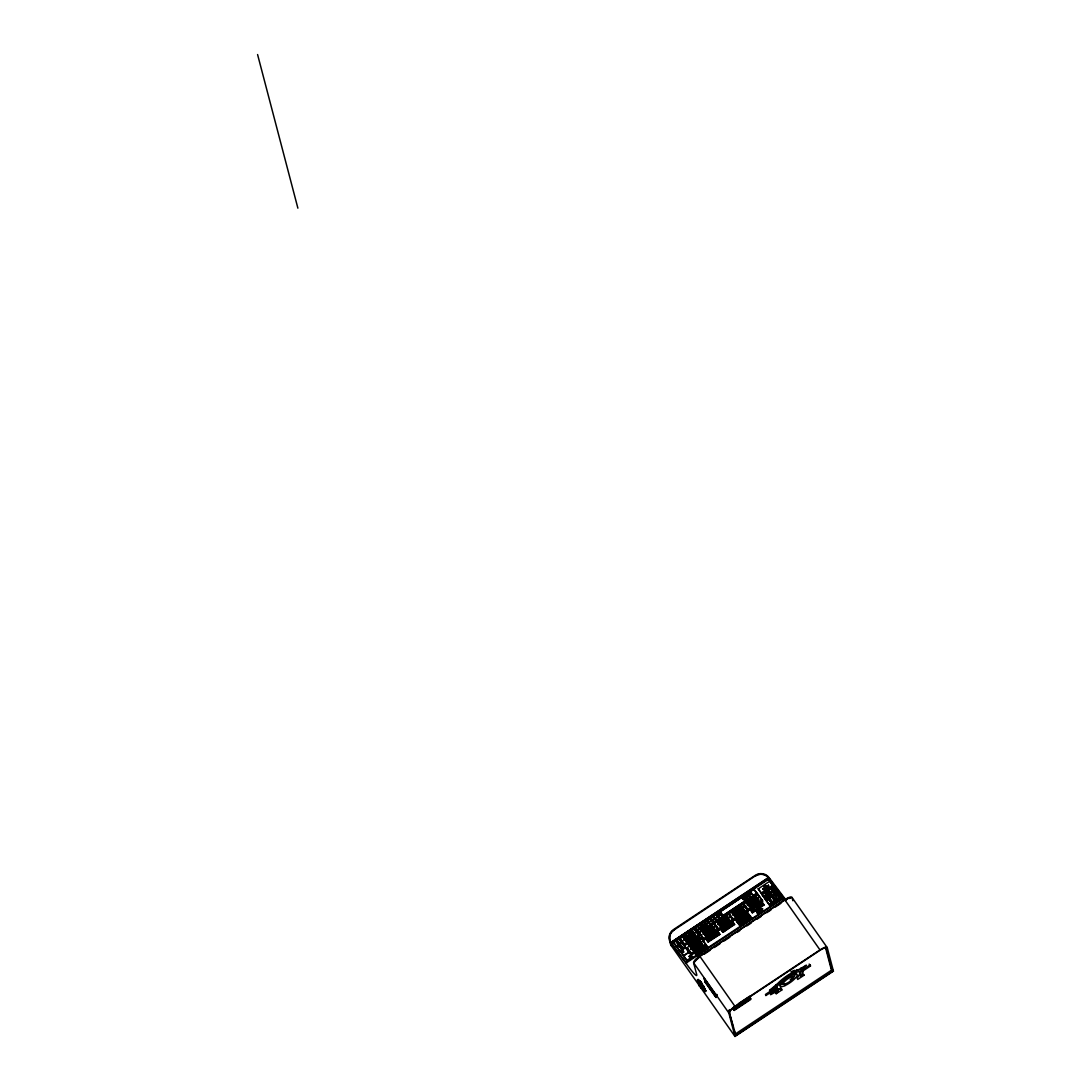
<?xml version="1.0" encoding="UTF-8"?>
<svg xmlns="http://www.w3.org/2000/svg" width="1091" height="1091" viewBox="0 0 1091 1091"><rect width="100%" height="100%" fill="white"/><g stroke="black" fill="none" stroke-linecap="round" stroke-linejoin="round"><path stroke-width="1.5" d="M774.883 991.814L776.206 993.696L781.811 989.973L781.415 988.446L778.319 989.046L776.874 988.269L777.242 986.209C782.506 979.159 790.375 973.036 799.212 971.631L800.399 972.627L797.276 977.918L797.685 979.445L803.972 975.272L803.767 974.508L801.121 976.268L799.798 974.386L801.558 969.122M801.121 976.268L802.881 971.004L800.917 968.194M764.355 887.365L763.918 886.206M766.032 885.837L766.946 886.574A1.691 1.418 -25.2 0 0 768.391 885.169L768.391 885.169A1.691 1.418 -25.2 0 1 767.028 886.724L765.732 885.647M685.925 962.112C687.153 960.121 687.112 964.512 685.857 961.962M690.371 936.514L689.73 935.287L688.394 935.792M695.035 945.802L695.103 945.12M709.682 930.514L709.614 931.196M722.119 921.254L722.187 920.559M724.424 921.186L723.183 919.904M736.793 911.517L736.861 910.821M751.522 901.739L752.299 900.47L753.69 900.907M752.354 902.462L753.799 901.248M753.826 901.671L753.745 900.989M768.459 879.401L769.482 879.769L768.95 878.405L671.483 943.06L672.356 944.11L672.561 942.924M782.329 897.934L782.833 898.657M783.27 898.534L783.038 897.47L782.52 898.507M699.877 946.142L702.318 943.974L699.958 944.792M705.127 935.519L707.991 933.978A3.791 3.178 -25.2 0 0 712.191 931.196L714.7 929.164L712.191 931.196A3.791 3.178 -25.2 0 1 708.059 934.128L705.195 935.669L704.745 935.028L705.195 935.669M726.933 921.049L726.892 921.445A3.791 3.178 -25.2 0 1 722.692 924.227L719.883 925.918L722.76 924.377A3.791 3.178 -25.2 0 0 726.961 921.595L729.402 919.413L727.029 920.245M741.566 911.708L744.076 909.676L741.635 911.858A3.791 3.178 -25.2 0 1 737.434 914.64L734.57 916.181L736.957 914.408M756.445 900.73L758.818 899.911L756.377 902.08A3.791 3.178 -25.2 0 1 752.163 904.862L749.299 906.416C747.499 905.216 753.049 904.766 749.844 903.771L747.676 905.407L747.253 904.794L749.544 903.28L747.253 904.794M758.368 911.503C759.009 914.258 758 910.876 758.559 911.885C755.381 909.839 759.227 914.585 757.672 911.312M760.032 909.921L760.018 911.217L759.8 909.976M760.577 911.08L760.318 910.153M762.268 909.539C758.968 908.367 763.714 911.149 760.972 909.13L762.282 909.362L761.682 908.762C759.895 914.803 765.146 904.903 761.15 910.235M760.686 909.28L762.063 910.303L761.804 908.762M710.486 921.281C712.505 921.036 709.027 922.263 710.8 918.977L713.432 919.904L710.8 918.977M710.691 921.718L711.018 919.427M716.869 917.626C716.282 915.635 720.087 920.627 719.392 915.363L718.914 916.263L719.392 915.363M775.81 984.846L775.524 986.359L776.997 987.15M758.49 912.458C757.413 914.599 756.254 910.467 758.272 911.776M766.973 887.774L766.428 887.038L767.109 887.228M764.682 887.528L764.627 888.306A1.691 1.418 -25.2 0 1 762.732 889.124L762.664 888.974A3.559 2.973 -25.2 0 0 768.391 885.169A3.559 2.973 -25.2 0 1 762.732 889.124M756.84 911.776L757.277 912.99M758.913 910.467L759.541 911.571M799.076 970.772L798.203 969.994M765.132 888.129L765.705 888.62L765.541 887.774M705.004 923.245L703.586 925.604L705.632 924.241L705.004 923.245L707.554 923.218L706.682 925.468L706.259 924.909L704.418 926.723L706.9 925.904L706.259 924.909M671.92 943.538L672.902 943.156M672.997 943.483L671.892 943.715M688.135 935.887L689.267 937.442M688.094 936.296L688.557 935.451M690.303 936.364L688.366 937.101M695.335 946.333L697.272 945.597M707.445 930.732L707.909 929.873M709.655 930.787L708.618 931.864L707.35 930.855M724.356 921.036L722.406 921.786M738.989 911.708L739.016 910.767M751.604 901.057L751.576 901.998M783.474 898.316L782.342 898.207M764.764 887.76L764.559 888.169A1.691 1.418 -25.2 0 1 762.664 888.974M761.191 908.898L762.35 909.348L760.877 909.594M698.895 927.295L697.885 930.214L698.895 927.295C700.136 929.955 703.422 924.159 699.317 927.855M757.113 912.253L758.095 911.721M759.05 910.917C761.204 908.653 760.222 913.74 758.872 910.644L760.263 910.344M760.986 909.526L761.791 909.021M757.045 911.653L757.563 912.717M758.79 910.44L759.827 909.867M758.736 910.808L759.118 910.18M760.386 911.435L759.5 910.126L760.154 911.094M690.194 936.623L689.498 937.21M707.554 930.459L708.564 929.805M697.163 945.856L696.467 946.442M737.039 910.59L736.848 911.776M753.649 901.793L752.654 902.448M761.204 909.212L762.432 909.335L761.627 908.762M762.173 910.235L761.913 908.789M672.847 943.742L672.151 943.92M709.368 931.291L708.55 931.714M695.526 944.683L695.09 946.074M695.362 945.024L697.204 944.983M724.056 921.54L723.238 921.963M738.743 911.803L737.625 912.24M751.849 900.961L753.499 900.73M677.988 939.351L769.155 878.855M759.459 910.48L759.281 911.217M759.322 910.18L760.032 911.19M673.802 930.146L755.558 875.718A9.505 9.123 -14.7 0 1 767.969 877.041L768.473 877.764L670.924 942.474L670.501 941.697A9.505 9.123 -14.7 0 1 673.761 929.982L673.802 930.146A9.505 9.123 -14.7 0 0 670.542 941.86M768.432 877.6L670.924 942.474M679.734 945.624L676.993 947.452L673.011 941.669L678.493 938.028L686.021 948.543M675.493 940.865L676.856 939.951L677.906 941.506L676.543 942.419L675.697 941.301L676.856 939.951M695.308 928.005L699.29 933.787L695.308 928.005L700.79 924.363L704.772 930.146L700.79 924.363M701.431 923.954L705.413 929.737L701.431 923.954L706.913 920.313L710.896 926.095L706.777 928.823M707.432 919.958L711.414 925.741L707.432 919.958L712.914 916.331L716.896 922.113M713.609 915.867L717.592 921.65L713.609 915.867L719.092 912.24L723.142 918.172L727.029 916.263L724.86 917.899M723.142 915.567L756.718 893.297L723.142 915.567L720.292 911.776L753.786 889.356L757.795 894.675L723.66 917.313L720.469 913.072L719.828 911.735L753.976 889.097L762.677 901.125L748.467 910.549L744.198 904.889L743.571 903.553L757.781 894.129L762.677 901.125M769.305 879.019L768.828 880.11M699.29 936.037L685.012 945.392L680.116 938.396L694.312 928.973L699.358 936.187L695.458 938.778M768.514 879.96L769.496 879.319M717.455 914.149L716.296 915.513L717.455 914.149L718.71 915.826M741.866 897.975L744.035 899.952L742.371 897.648M743.844 896.666L744.867 897.129L743.98 896.952M744.839 895.997L747.008 897.988L745.344 895.67M746.189 895.111L747.58 896.079L746.68 894.784M748.003 893.897L748.767 894.906L747.908 895.875L748.903 895.206L748.508 893.57L750.172 895.888L749.217 895.616M749.326 893.406L750.144 893.393M750.826 892.424L751.59 893.434L750.69 892.138M686.28 935.164L685.257 936.037L686.28 935.164L686.785 935.887A2.687 2.25 -25.2 0 0 688.516 938.724A2.687 2.25 -25.2 0 0 691.803 936.542A2.687 2.25 -25.2 0 0 689.526 934.073L689.021 933.351L690.303 932.505C691.68 934.51 694.981 929.191 690.739 933.078L690.303 932.505M677.702 941.056L676.543 942.419M690.371 932.655L689.021 933.351M683.389 937.946L685.625 936.46L683.389 937.946L685.775 937.196M743.939 898.725L745.03 899.298L744.13 897.988L743.435 899.052M745.508 898.97L744.607 897.675L745.917 897.416M750.103 894.429L751.454 893.147M758.272 888.851L769.728 881.242L772.783 885.292L773.274 886.328L761.818 893.938L758.272 888.851L761.818 893.938M743.271 898.943L744.13 897.988M744.744 897.961L745.739 897.307M677.17 943.074L678.534 942.174L679.584 943.729L678.22 944.642L677.375 943.524L678.534 942.174M751.481 894.279L751.835 893.652L752.354 894.443M712.75 920.354L713.228 919.454M683.798 939.637C689.144 937.06 683.089 938.792 684.221 940.251L686.389 938.615L684.221 940.251M694.735 932.369L692.321 934.169L695.09 932.832M700.149 928.959L702.209 927.595L700.777 929.968L700.149 928.959L700.572 929.518L697.681 929.777M748.671 896.884L747.771 895.575M679.379 943.279L678.22 944.642M684.316 957.162L683.566 955.689L689.048 952.048L689.676 953.384L682.039 942.76L676.556 946.402L680.539 952.184L676.365 946.115L681.848 942.474M712.641 922.931L714.005 922.031L712.532 919.918M685.393 940.606C690.221 938.315 684.466 939.951 685.844 941.247L688.639 939.556A3.791 3.178 -25.2 0 0 692.908 936.91L695.417 934.892L694.981 934.251L692.99 935.56L694.981 934.251M680.184 944.397L679.025 945.761L680.184 944.397L682.284 947.343L680.907 948.256M723.66 917.313L723.033 915.976L757.168 893.338M698.663 932.45L704.145 928.809M704.786 928.386L710.268 924.759M710.787 924.404L716.269 920.777M716.964 920.313L722.447 916.672M699.467 932.819L713.664 923.395L717.933 929.055L718.56 930.391L704.363 939.815L699.467 932.819L704.363 939.815M714.169 923.068L728.365 913.644L732.634 919.304L733.261 920.64L719.064 930.064L714.169 923.068L719.064 930.064M681.029 945.515L679.652 946.415L680.075 947.152L681.439 946.238M679.87 946.865L681.234 945.788L682.284 947.343M706.136 930.323L706.068 930.173A2.687 2.25 -25.2 0 0 707.868 933.146A2.687 2.25 -25.2 0 0 711.155 930.964A2.687 2.25 -25.2 0 0 708.877 928.496L708.373 927.773L708.809 928.346A2.687 2.25 -25.2 0 1 711.087 930.814A2.687 2.25 -25.2 0 1 707.8 932.996A2.687 2.25 -25.2 0 1 706.068 930.173L704.541 930.309L705.045 931.046L702.809 932.519L705.127 931.619L703.136 932.941M712.791 924.841L715.532 923.013M720.333 919.836L720.837 920.572A2.687 2.25 -25.2 0 0 722.569 923.395A2.687 2.25 -25.2 0 0 725.842 921.213A2.687 2.25 -25.2 0 0 723.578 918.745L723.51 918.595A2.687 2.25 -25.2 0 1 725.774 921.077A2.687 2.25 -25.2 0 1 722.501 923.245A2.687 2.25 -25.2 0 1 720.769 920.422L719.242 920.559L719.746 921.295L717.51 922.768L719.678 921.145M739.534 908.162L741.703 906.526L737.748 908.285L738.252 909.008A2.687 2.25 -25.2 0 1 740.53 911.476A2.687 2.25 -25.2 0 1 737.243 913.658A2.687 2.25 -25.2 0 1 735.511 910.835L735.007 910.099L732.184 913.031L734.42 911.558M749.749 900.334L750.253 901.057A2.687 2.25 -25.2 0 0 751.985 903.88A2.687 2.25 -25.2 0 0 755.258 901.712A2.687 2.25 -25.2 0 0 752.995 899.243L752.926 899.093A2.687 2.25 -25.2 0 1 755.19 901.561A2.687 2.25 -25.2 0 1 751.904 903.73A2.687 2.25 -25.2 0 1 750.185 900.907L748.658 901.057L749.162 901.78L746.926 903.266L749.162 901.78M754.263 898.384L756.431 896.761L752.49 898.507L752.995 899.243M685.012 945.392L684.384 944.056L698.581 934.632M761.327 892.888L772.783 885.292M702.809 932.519L705.045 931.046M712.328 926.014L710.159 927.65L712.709 926.586M719.746 921.718C715.532 925.345 719.855 920.545 719.896 922.454M725.979 918.417L725.351 918.008L727.029 916.263M732.511 913.453L734.434 911.981L732.116 912.894M740.025 908.271L742.016 906.948L740.025 908.271L741.048 909.117L743.476 907.317L741.048 909.117M749.162 902.216L747.171 903.539L749.299 902.939M756.745 897.17L754.822 898.643L756.431 896.761M682.08 946.906L680.702 947.806L681.125 948.529L682.489 947.629L680.907 948.093M692.853 940.497L687.657 943.96L699.086 935.587M725.42 918.158L727.342 916.685M687.916 943.579L689.812 943.115L688.898 943.92M687.848 943.442L689.389 945.57L689.567 944.26L690.139 945.065L690.317 943.77L691.38 944.247L689.826 942.133L689.894 943.265M690.139 942.106L692.13 941.778L692.062 940.633L693.126 943.088M693.249 940.047L694.244 940.374M693.999 939.556L695.976 941.192L694.926 940.715L693.494 941.86M694.994 938.901L695.976 939.228M695.731 938.396L696.726 938.724M696.481 937.905L698.458 939.542L697.394 939.065L695.976 940.21L694.912 938.751M703.218 934.21L705.427 932.546L703.218 934.21L705.741 933.037L706.736 933.705L704.813 935.178M714.087 926.805L711.605 928.455L714.087 926.805L714.51 927.405L712 928.891L712.409 930.146L714.332 928.673L714.769 929.314M717.837 924.309C723.183 921.745 717.128 923.463 718.26 924.923L720.428 923.286L721.506 924.104L720.428 923.286M728.788 917.054L726.292 918.704L729.143 917.517L726.688 919.14L727.097 920.395M732.525 914.572C737.871 911.994 731.816 913.726 732.947 915.185L735.116 913.549C738.307 914.531 732.77 914.994 734.57 916.181M758.204 897.538L755.708 899.189L758.545 898.002L756.104 899.625L756.513 900.88M770.26 897.866L766.141 900.593L762.159 894.811L767.641 891.17L771.623 896.952L767.641 891.17M776.724 893.57L772.619 896.297L768.637 890.515L774.119 886.888L778.101 892.67L774.119 886.888M691.135 942.433L692.062 941.628M697.735 937.933C700.94 935.628 697.067 938.983 697.858 937.114M693.494 940.865L692.444 940.387L694.422 942.092L693.426 941.71M767.382 892.179L766.073 893.243L767.382 892.179L769.96 895.67L768.596 896.57L767.682 895.316L766.387 896.379L767.682 895.316M773.164 888.347L771.869 889.41L773.164 888.347L775.756 891.824L774.378 892.738L773.464 891.483L772.169 892.533L773.464 891.483M683.116 948.284C679.557 950.479 685.284 948.911 682.284 947.179M691.803 942.774L692.376 943.579M697.367 937.442L698.785 939.324L698.976 938.028L699.536 938.833M699.713 937.524L700.286 938.342M679.911 950.834L685.393 947.206M689.798 953.52L689.171 952.184L683.689 955.825L687.671 961.607L680.211 951.243L685.693 947.602L693.153 957.966M689.389 944.574L689.389 945.57M721.437 923.954L719.446 925.277L719.883 925.918M741.716 910.508L743.707 909.185L744.144 909.826M691.626 944.083L690.071 941.956M764.109 896.025C771.446 892.261 760.263 896.052 765.855 898.398L767.15 897.334L765.855 898.398M771.255 891.279C774.978 889.438 769.291 891.374 772.169 892.533M681.316 951.338L682.68 950.425L683.73 951.993L682.352 952.893L681.52 951.788L682.68 950.425M689.635 946.579L701.349 938.805L694.312 928.973M752.094 904.712L749.299 906.416M706.177 945.201L691.98 954.625L687.712 948.965L687.085 947.629L701.281 938.205L708.277 948.079L701.281 938.205M727.001 921.199L729.402 919.413M756.418 901.684L758.818 899.911M693.249 944.397L692.226 945.27L693.249 944.397L693.753 945.12A2.687 2.25 -25.2 0 0 695.485 947.956A2.687 2.25 -25.2 0 0 698.772 945.774A2.687 2.25 -25.2 0 0 696.494 943.306L695.99 942.583L697.272 941.738C698.649 943.742 701.949 938.424 697.708 942.31M697.272 941.738L695.99 942.583M690.358 947.179L692.594 945.692L690.753 947.752M703.736 938.478L717.933 929.055M718.437 928.727L732.634 919.304M733.111 918.99L747.308 909.567L743.039 903.907L747.949 910.903L733.738 920.327L728.843 913.331L733.738 920.327M748.467 910.549L747.84 909.212L762.05 899.789M700.327 941.397L698.335 942.719L699.945 940.824M775.674 891.674L774.378 892.738M690.767 948.87C696.113 946.292 690.058 948.024 691.189 949.484L693.358 947.847L691.189 949.484M701.704 941.601L699.29 943.401L702.058 942.065M770.055 905.816L766.073 900.034L771.555 896.393L775.537 902.175L770.055 905.816L766.7 901.371L765.514 899.257L770.996 895.616M772.619 896.297L771.992 894.961L777.474 891.333M706.927 938.683L707.65 938.192L708.468 939.324L708.755 937.469L710.309 939.583L709.205 939.583L709.75 938.778L707.909 939.992C704.677 937.128 710.65 941.71 708.414 940.647M709.191 937.374L709.846 936.733L710.418 937.537M710.282 936.637L710.95 936.01L712.014 937.469C707.895 939.665 712.764 937.551 710.677 939.337L709.123 937.224M711.387 935.914L712.982 935.846L713.146 934.551L714.7 936.664L713.528 936.514L713.964 937.155M708.209 942.051L705.945 938.833L708.209 942.051L719.91 934.291L717.66 931.073L713.582 934.455L714.237 933.828C713.664 935.942 716.051 933.541 713.95 934.946M716.405 934.564L715.301 935.287L716.405 934.564L715.341 933.091L715.178 934.387M716.869 932.273L717.537 931.646L719.092 933.76L716.692 934.169L717.551 933.841L717.264 934.973L716.201 933.514L717.305 932.778L716.201 933.514M721.328 929.327L721.983 928.686C721.41 930.8 723.797 928.414 721.697 929.818M722.419 928.591L723.088 927.964L724.642 930.077L723.347 929.764M726.947 926.573L727.97 925.7L725.638 926.259L726.701 927.718L727.738 926.845L726.701 927.718M729.306 923.832L730.043 923.341L731.597 925.468L730.302 925.141L729.756 926.682L728.706 925.223L729.797 924.486L729.306 923.832L729.865 924.636L728.706 925.223M731.57 922.522L732.238 921.895L733.288 923.354L732.197 924.077L733.288 923.354M735.934 919.44L736.67 918.949L737.475 920.081L737.761 918.227L739.071 920.013L737.243 921.227L735.934 919.44L740.803 916.495M738.934 917.64L739.589 917.013L741.144 919.127L739.098 919.495L739.848 918.799M740.025 916.917L740.694 916.276C741.13 918.281 743.598 914.926 741.184 916.931M737.584 922.577L735.32 919.345L737.584 922.577L749.285 914.803L747.035 911.585L742.521 915.063L743.817 915.39M743.694 914.49L744.348 913.849L745.903 915.963L743.585 916.522L744.607 915.649M745.153 913.508L746.312 913.535M746.244 912.785L746.912 912.158L747.976 913.617L746.639 915.485L745.085 913.372M751.031 909.417L751.767 908.939L752.817 910.399L752.094 910.876L751.099 909.567M753.226 907.957L754.276 907.957L753.54 908.435M757.618 905.053L758.354 904.562L759.909 906.676L759.172 907.167L757.686 905.203M759.813 903.593L760.55 903.103L761.613 904.562L760.877 905.053L759.882 903.743M706.218 939.433L712.109 935.423L712.614 936.092M712.982 935.846L713.146 934.551M732.634 921.909L720.919 929.682L722.897 932.314L734.611 924.541L732.347 921.322L734.611 924.541M760.741 903.266L750.049 909.58L752.313 912.799L764.027 905.025L761.763 901.807L764.027 905.025M753.472 908.285L754.276 907.957M772.564 895.725L778.047 892.083L781.401 896.529L782.029 897.866L776.547 901.507L772.564 895.725L776.547 901.507M723.947 928.373L725.774 927.159L726.838 928.618L725.174 928.55L725.01 929.832L724.015 928.523L725.774 927.159M730.902 923.763C733.888 922.168 728.897 924.2 731.952 925.223L732.62 924.582L731.952 925.223M738.607 918.84L739.357 918.145L739.098 919.495M753.717 908.612L754.454 908.135L755.518 909.594L754.781 910.085L753.717 908.612L754.781 910.085M755.913 907.167L756.649 906.676L757.713 908.135L756.977 908.626L755.981 907.317L756.649 906.676M753.786 908.762L754.454 908.135M768.623 899.366L769.919 898.316L772.51 901.793L771.132 902.707L768.555 899.216L771.132 902.707M710.105 938.533L712.014 937.469M739.957 916.767L741.512 918.881L741.675 917.586L743.271 917.517L742.616 918.158M746.871 914.34L747.976 913.617M699.808 945.992A3.791 3.178 -25.2 0 1 695.608 948.788L692.812 950.479L695.676 948.938M707.977 940.142L709.873 938.942M711.318 935.764L712.368 937.224L714.264 936.023M716.76 934.319L717.796 933.432M702.386 944.124L699.863 945.611M707.909 939.992L709.205 940.319M713.596 936.664L714.141 935.86L712.368 937.224M752.272 911.053L753.008 910.576M777.515 894.115L774.774 895.929L776.519 898.302C778.633 897.388 773.819 895.916 777.242 895.125L778.579 896.938L779.192 896.338L777.515 894.115L779.192 896.338M711.332 938.71L710.677 939.337M713.896 937.005L714.7 936.664M715.723 935.792L715.069 936.433L715.232 935.137M718.355 934.237L719.024 933.61M725.174 928.55L725.01 929.832M729.934 925.386L729.756 926.682M730.861 925.945L731.597 925.468M746.803 914.19L746.639 915.485M753.254 910.903L752.585 911.53M754.713 909.935L755.518 909.594M759.841 906.539L759.172 907.167M722.815 931.291C724.642 930.268 721.083 932.069 721.246 929.177M728.297 927.65C729.988 926.123 727.752 928.618 727.738 926.845M707.923 941.465L719.91 934.291M734.338 923.941L722.897 932.314M737.298 921.977L749.285 914.803M763.741 904.439L752.313 912.799M691.98 954.625L691.353 953.289L705.55 943.865M743.994 920.518L743.517 919.604L738.062 923.218L740.012 925.782L745.453 922.168L739.725 925.413M744.826 919.945L744.348 919.045L749.776 915.444L744.826 919.945L748.89 917.245M694.585 953.234L706.013 944.861M738.348 923.586L743.789 919.972M689.212 956.33L690.576 955.416L691.421 956.534L690.248 957.884L689.212 956.33L690.248 957.884M698.281 950.684L698.949 950.043L700.504 952.17L698.84 952.088L698.676 953.384L698.104 952.579L697.572 954.107L696.522 952.648L698.717 951.188L698.213 950.534L698.785 951.338L696.522 952.648M700.177 950.22L701.24 951.679L701.772 950.152L703.068 950.466L701.513 948.352C702.195 948.965 699.345 951.161 702.004 949.006M703.177 948.42L701.881 948.106L703.436 950.22L704.09 949.593L703.436 950.22M704.159 949.743L702.986 949.579L705.263 949.006L703.709 946.893L703.545 948.188M705.372 946.974L704.077 946.647L705.632 948.761L706.286 948.134L705.632 948.761M706.354 948.284C705.55 946.893 707.05 946.456 706.723 948.038L707.459 947.547L705.904 945.433L705.741 946.729M738.621 923.954L744.348 920.709L738.893 924.322M744.73 919.836C757.509 912.594 745.712 918.131 745.276 920.572M689.417 956.78L690.576 955.416M699.795 949.77L702.399 948.052M758.381 912.144L757.004 911.967L757.877 911.653L757.072 911.831L758.204 912.772M758.913 910.78L760.345 910.562L758.79 910.985M771.064 902.557L772.51 901.793M757.972 911.449L756.99 912.294L757.468 913.072M757.495 912.594C760.536 910.93 755.722 912.649 758.272 912.922M760.154 911.435C757.877 912.69 760.345 909.048 759.677 911.34M739.18 924.677L744.621 921.077L744.989 921.854M745.467 920.518C758.013 913.344 746.067 918.963 745.835 921.295M761.204 909.949L762.145 909.048M769.428 904.48L774.91 900.839M775.919 900.17L781.401 896.529M690.044 957.434L691.421 956.534M757.44 912.69L758.381 912.049L757.604 911.462M739.453 925.045L744.894 921.431M687.044 960.271L692.526 956.63M751.44 917.654C732.634 930.528 763.1 910.003 747.88 921.295M702.331 950.957L703.068 950.466M705.195 948.856L704.527 949.497M708.004 947.493L696.576 955.852L700.477 953.261M741.457 925.304L745.548 922.591L744.621 921.077M747.744 921.131L751.808 918.445M686.362 962.685L687.085 962.071M741.58 925.482L745.453 922.168M685.871 962.221L783.57 897.784L768.95 878.405M703.081 951.543L706.982 948.952M784.347 897.852L769.141 877.71A9.996 9.587 -14.7 0 0 755.299 875.323L673.474 929.6A9.996 9.587 -14.7 0 0 670.72 942.992L685.925 963.148L784.347 897.852A23.497 2.223 56.4 0 0 786.011 900.17M685.925 963.148A23.497 2.223 56.4 0 0 696.59 974.14L693.603 962.78A8.073 2.141 -35.1 0 1 699.726 956.139L784.756 899.734A8.073 2.141 -35.1 0 1 792.025 897.498L827.251 947.684L833.415 971.154L734.993 1036.45L671.497 945.992A9.996 9.587 -14.7 0 1 669.847 940.047M704.377 954.08L710.05 950.329M714.305 947.506L719.965 943.742M724.219 940.919L729.893 937.155M736.984 932.464L739.807 930.582M746.899 925.877L751.153 923.054M756.813 919.304L761.068 916.481M766.741 912.717L770.996 909.894M775.237 907.071L780.911 903.321M700.272 982.814L700.354 981.341L702.127 983.864L701.063 983.932M699.563 981.341L700.708 981.6M700.027 982.514L699.372 982.95L700.804 984.791M700.34 984.6L701.172 985.8L699.126 982.35L700.477 984.628M701.581 982.855L700.681 983.414L702.127 983.864M700.408 984.177L702.399 983.946M702.918 985.8L701.595 986.673L703.313 988.569L703.968 988.132L701.704 984.287M703.75 986.032L702.427 986.919L703.313 988.569M703.204 986.591C701.499 986.864 704.418 988.746 703.109 987.696M699.345 982.336C695.226 974.536 707.554 990.451 703.136 988.323M702.918 988.419L704.459 987.437M738.416 1003.693L749.435 996.383L750.103 997.119L733.22 1008.52M734.993 1036.45L728.843 1012.98A8.073 2.141 -35.1 0 1 734.952 1006.338L819.982 949.92A8.073 2.141 -35.1 0 1 827.251 947.684M733.07 1007.934L820.064 950.247A6.873 1.827 -35.1 0 1 826.269 948.338L832.338 971.495L735.893 1035.468L733.793 1029.59M733.738 1008.67L750.267 997.706L749.381 996.451L750.144 997.269M733.929 1009.407L750.417 998.292L749.749 997.556L750.567 998.865L734.079 1009.993L733.316 1009.161L750.308 997.856M750.567 998.865L734.038 1009.83L733.37 1009.107M733.52 1009.693L734.202 1010.416L750.731 999.465L749.994 996.683M802.881 971.004L810.477 965.971L810.177 964.826L802.24 970.09L800.985 969.613L806.413 965.194L797.412 970.349A17.429 4.637 -35.1 0 0 777.951 983.264L769.496 990.505L775.115 986.782L774.433 988.528L765.5 994.447L765.814 995.606L774.405 989.892L775.019 990.846L770.396 993.915L770.601 994.706L777.788 990.86L776.206 993.696M776.287 990.873L780.488 988.091L781.811 989.973M796.362 977.563L800.126 975.054M735.007 1034.213L831.465 970.226L825.382 947.083L826.269 948.338M764.314 885.51L765.146 885.401M761.982 909.839L760.877 909.389L761.573 908.517M737.352 910.535L739.125 911.176M783.065 898.466L783.42 897.716M686.021 962.439L686.798 962.562M790.934 971.808L794.48 970.349M706.204 981.218L704.841 981.177L715.873 996.901M716.705 994.883L715.451 995.292L704.118 978.395L715.396 994.31M705.018 981.845L706.45 981.409L705.127 982.282L716.051 997.569M715.341 994.856L716.773 994.406M704.309 979.132L715.505 995.51L716.951 995.074M723.251 920.054L722.16 921.513M695.867 944.683L697.013 944.792M796.307 969.954L797.889 969.749M757.59 912.949L756.963 912.267M696.235 946.674L695.131 946.156M764.709 885.21L765.909 885.837M777.788 990.86L776.465 988.964L775.087 988.964L776.41 990.846M759.622 909.976L759.186 911.285M716.651 917.19L719.078 917.667M752.422 902.612L751.508 901.848M738.171 910.153L738.962 910.685M737.693 912.39L736.902 911.858M723.483 919.89L724.274 920.422M723.006 922.127L722.215 921.595M708.795 929.641L709.75 930.664M699.726 983.032L701.077 984.818M699.549 983.196C703.954 987.273 693.453 973.908 699.372 983.932M699.058 981.736L698.526 981.164L699.89 982.868M701.308 984.873L700.954 984.15M700.04 983.496L698.104 979.309L702.972 985.541L705.877 991.269L701.049 984.737M701.349 986.714L705.209 991.705L700.845 984.273M702.563 987.71L701.677 986.428L702.386 987.491M702.168 987.805L700.354 985.418M703.968 988.132L702.277 986.319M725.351 918.008L726.374 918.854M768.691 880.082L768.323 879.387L769.523 879.373M737.407 912.321L736.766 911.626M686.389 938.615L687.453 939.433M693.358 947.847C696.549 948.829 691.012 949.279 692.812 950.479M764.423 887.515L763.85 886.165M699.304 983.4L699.74 984.014M698.949 984.873L699.658 986.373L698.99 985.009M703.804 989.987C702.863 988.119 704.268 990.996 703.804 989.823M698.213 981.245C699.726 983.714 697.354 979.677 698.322 981.6M704.513 990.342L704.118 989.592M749.694 997.61L750.458 998.442M692.321 934.169L691.299 933.337L692.976 931.591M700.04 982.855L700.736 983.946M701.581 985.787L702.29 986.823M701.404 986.659L702.113 987.682M761.491 908.776L762.214 909.621M760.877 909.348L761.45 910.03M702.045 986.591L705.768 990.901L703.968 987.341M768.473 877.764L768.009 877.205A9.505 9.123 -14.7 0 0 755.613 875.882L755.558 875.718M757.29 911.571L758.081 912.553M757.454 911.49L758.218 912.444M699.781 981.655L699.14 980.577L699.604 981.136M698.867 981.505L698.976 981.845M759.104 910.358L759.854 911.312M757.154 911.694L757.918 912.649M773.274 886.328L769.728 881.242M782.029 897.866L778.047 892.083M773.233 888.497L775.756 891.824M771.787 889.26L772.701 890.515M768.637 890.515L771.992 894.961M775.537 902.175L771.555 896.393M766.005 893.093L766.918 894.347M766.318 896.229L767.218 897.484M762.159 894.811L765.514 899.257M750.199 892.465L750.785 893.352M759.909 906.676L758.354 904.562M749.19 893.12L749.953 894.129M748.576 895.643L749.176 896.543M746.817 895.07L747.58 896.079M745.48 895.97L747.008 897.988M745.412 897.743L746.012 898.643M744.607 897.675L745.371 898.684M743.571 903.553L747.84 909.212M743.476 907.317C745.139 908.68 739.698 908.748 741.785 910.658M746.176 912.635L746.749 913.44M746.38 913.685L745.808 912.881M743.612 914.34L744.185 915.144M742.521 915.063L743.585 916.522M742.289 916.208L743.339 917.667M741.675 917.586L741.512 918.881M741.253 917.081L740.694 916.276M738.866 917.49L739.425 918.295M733.261 920.64L728.365 913.644M731.502 922.372L732.061 923.177M732.129 923.927L732.688 924.732M719.828 911.735L723.033 915.976M723.578 918.745L719.092 912.24M727.97 925.7L729.033 927.159M717.66 914.599L718.914 916.263M716.078 915.063L717.551 917.176M722.351 928.441L722.91 929.246M714.387 918.772L716.064 920.995M722.978 929.996L723.538 930.8M711.168 920.818L712.423 922.495M718.56 930.391L713.664 923.395M719.092 933.76L717.537 931.646M716.801 932.123L717.373 932.928M710.896 926.095L706.913 920.313M709.723 927.077L710.159 927.65M713.514 934.305L715.069 936.433M705.632 924.241L705.222 923.682L707.554 923.218M703.368 925.154L704.418 926.723M710.214 936.501L710.787 937.305M701.363 926.491L702.413 928.046M698.731 936.214L699.29 937.019M699.467 937.701L700.027 938.505M705.263 949.006L703.709 946.893M696.413 937.755L696.972 938.56M695.663 938.246L696.235 939.065M693.931 939.406L694.49 940.21M693.18 939.897L693.753 940.701M692.13 941.778L691.558 940.974M692.308 942.447L692.867 943.251M699.208 951.843L700.504 952.17M691.558 942.938L692.13 943.742M685.189 935.887L685.693 936.61M692.158 945.12L692.662 945.842M687.371 943.36L689.362 945.979M694.312 952.634L696.576 955.852M680.116 938.396L684.384 944.056M687.085 947.629L691.353 953.289M682.475 943.81L678.493 938.028M690.78 955.866L691.626 956.971M677.075 940.401L677.906 941.506M678.752 942.624L679.584 943.729M680.402 944.847L681.234 945.952M682.489 947.629L683.334 948.734M678.82 945.311L681.957 949.647M673.011 941.669L676.365 946.115M680.211 951.243L683.566 955.689M671.483 943.06L686.321 962.889M700.231 982.95L697.449 979.745L699.658 984.314M700.654 987.232L700.886 987.655M700.845 988.105L700.531 987.587M701.39 987.028L705.113 991.337L700.817 983.85M784.756 899.734L819.982 949.92M831.465 968.372L833.415 971.154M831.465 970.226L832.338 971.495M809.154 964.076L810.477 965.971M801.544 970.499L802.867 972.381M802.649 973.39L803.972 975.272M799.608 973.622L800.93 975.504M777.992 991.624L776.465 988.964M775.019 990.846L773.083 988.01L773.696 988.964M699.726 956.139L734.952 1006.338M735.893 1035.468L728.938 1011.071A6.873 1.827 -35.1 0 1 728.924 1010.784M693.603 962.78L728.843 1012.98M701.786 983.605L700.354 981.341M700.04 982.036L701.458 984.3M700.463 983.727L700.558 984.368M701.608 983.714C700.204 981.9 702.959 985.678 701.513 983.837M705.018 989.482C703.572 987.641 706.368 991.446 704.895 989.578M703.081 987.723L702.699 987.041M700.163 984.518L701.622 986.755M699.099 981.068C700.204 982.977 697.858 979.118 698.99 981.164M769.96 895.67L768.596 896.57M761.613 904.562L760.877 905.053M757.713 908.135L756.977 908.626M752.817 910.399L752.094 910.876M747.308 909.567L747.949 910.903M749.776 915.444L750.144 916.235M745.903 915.963L745.18 916.454M743.517 919.604L743.885 920.395M738.252 909.008L738.184 908.858A2.687 2.25 -25.2 0 1 740.462 911.34A2.687 2.25 -25.2 0 1 737.175 913.508A2.687 2.25 -25.2 0 1 735.443 910.685L735.511 910.835M741.144 919.127L740.421 919.618M739.071 920.013L737.243 921.227M726.838 928.618L726.101 929.109M724.642 930.077L723.906 930.568M712.914 916.331L713.541 917.667M718.001 934.482L717.264 934.973M710.309 939.583L709.573 940.074M707.459 947.547L706.723 948.038M701.963 951.188L701.24 951.679M696.494 943.306L696.426 943.156A2.687 2.25 -25.2 0 1 698.704 945.624A2.687 2.25 -25.2 0 1 695.417 947.806A2.687 2.25 -25.2 0 1 693.685 944.97L693.753 945.12M699.413 952.893L698.676 953.384M698.308 953.629L697.572 954.107M688.23 939.46L688.707 939.706A3.791 3.178 -25.2 0 0 692.84 936.76M689.253 942.829L688.748 943.156M683.73 951.993L682.352 952.893M699.617 943.688L700.027 944.942M692.649 934.455L693.058 935.71M792.025 897.498L792.871 900.743M769.919 880.696L769.141 877.71L670.72 942.992L671.497 945.992M733.466 1007.648L734.202 1010.416M729.347 1012.612L732.988 1026.495M704.472 979.786L715.819 996.669L704.663 980.509M257.585 54.55L297.884 208.176M734.434 911.981L734.57 912.717M705.059 931.469L705.195 932.205M692.676 946.279L692.812 947.015M685.707 937.046L685.844 937.783M787.088 898.684A7.01 1.868 -35.1 0 0 784.824 900.02L699.795 956.425A7.01 1.868 -35.1 0 0 694.558 961.58M787.811 898.343A7.01 1.868 -35.1 0 1 790.511 897.634M729.183 1010.061A6.873 1.827 -35.1 0 1 729.456 1009.625M729.824 1012.325A6.873 1.827 -35.1 0 1 735.034 1006.666M781.988 981.941A6.369 1.691 -35.1 0 1 782.042 981.368M785.465 977.659A6.369 1.691 -35.1 0 1 786.816 976.69M795.762 973.663A10.364 2.755 -35.1 0 1 790.211 979.691M783.611 983.727A10.364 2.755 -35.1 0 1 779.165 984.668M785.165 900.498A7.01 1.868 -35.1 0 1 785.929 900.007M786.679 899.557A7.01 1.868 -35.1 0 1 787.429 899.161M788.807 898.548A7.01 1.868 -35.1 0 1 790.457 898.111M695.062 961.648A7.01 1.868 -35.1 0 1 695.349 961.198M695.717 960.721A7.01 1.868 -35.1 0 1 698.635 957.966M699.372 957.421A7.01 1.868 -35.1 0 1 700.136 956.902M703.94 988.651L704.8 989.973L703.94 988.651M784.947 985.623A10.364 2.755 -35.1 0 0 797.194 974.618A10.364 2.755 -35.1 0 0 783.652 980.714A10.364 2.755 -35.1 0 0 784.947 985.623M786.352 983.577A6.369 1.691 -35.1 0 0 793.88 976.813A6.369 1.691 -35.1 0 0 785.561 980.564A6.369 1.691 -35.1 0 0 786.352 983.577M695.717 947.07A1.827 1.527 -25.2 0 0 697.831 944.833A1.827 1.527 -25.2 0 0 694.844 944.561A1.827 1.527 -25.2 0 0 695.717 947.07M695.785 947.22A1.827 1.527 -25.2 0 0 697.913 944.983A1.827 1.527 -25.2 0 0 694.912 944.711A1.827 1.527 -25.2 0 0 695.785 947.22M737.475 912.772A1.827 1.527 -25.2 0 0 739.589 910.549A1.827 1.527 -25.2 0 0 736.602 910.276A1.827 1.527 -25.2 0 0 737.475 912.772M737.543 912.922A1.827 1.527 -25.2 0 0 739.671 910.699A1.827 1.527 -25.2 0 0 736.67 910.412A1.827 1.527 -25.2 0 0 737.543 912.922M708.1 932.26A1.827 1.527 -25.2 0 0 710.214 930.037A1.827 1.527 -25.2 0 0 707.227 929.764A1.827 1.527 -25.2 0 0 708.1 932.26M708.168 932.41A1.827 1.527 -25.2 0 0 710.296 930.173A1.827 1.527 -25.2 0 0 707.295 929.9A1.827 1.527 -25.2 0 0 708.168 932.41M752.204 903.007A1.827 1.527 -25.2 0 0 754.331 900.771A1.827 1.527 -25.2 0 0 751.344 900.498A1.827 1.527 -25.2 0 0 752.204 903.007M752.285 903.143A1.827 1.527 -25.2 0 0 754.399 900.921A1.827 1.527 -25.2 0 0 751.413 900.648A1.827 1.527 -25.2 0 0 752.285 903.143M722.869 922.659A1.827 1.527 -25.2 0 0 724.983 920.436A1.827 1.527 -25.2 0 0 721.997 920.163A1.827 1.527 -25.2 0 0 722.869 922.659A1.827 1.527 -25.2 0 0 724.915 920.286A1.827 1.527 -25.2 0 0 721.928 920.013A1.827 1.527 -25.2 0 0 722.801 922.509M688.748 937.837A1.827 1.527 -25.2 0 0 690.862 935.601A1.827 1.527 -25.2 0 0 687.875 935.328A1.827 1.527 -25.2 0 0 688.748 937.837"/></g></svg>
